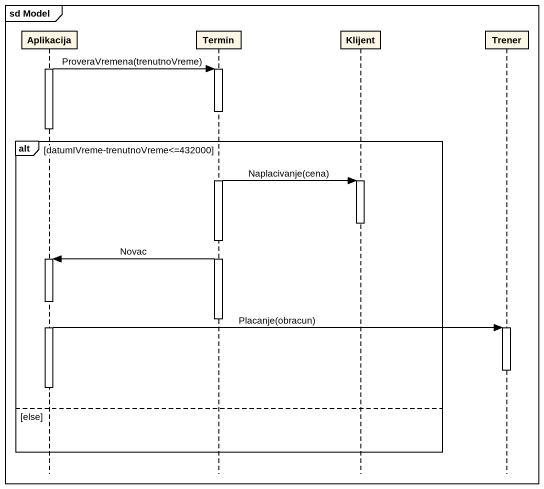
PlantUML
@startuml
mainframe sd Model
hide footbox
participant Aplikacija
participant Termin
participant Klijent
participant Trener

activate Aplikacija
Aplikacija -> Termin : ProveraVremena(trenutnoVreme)
activate Termin
deactivate Aplikacija
alt datumIVreme-trenutnoVreme<=432000
  Termin -> Klijent : Naplacivanje(cena)
  activate Klijent
  deactivate Klijent
  Termin -> Aplikacija : Novac
  activate Aplikacija
  deactivate Termin
  Aplikacija -> Trener : Placanje(obracun)
  activate Trener
  deactivate Trener
  deactivate Aplikacija
else else
end
@enduml
